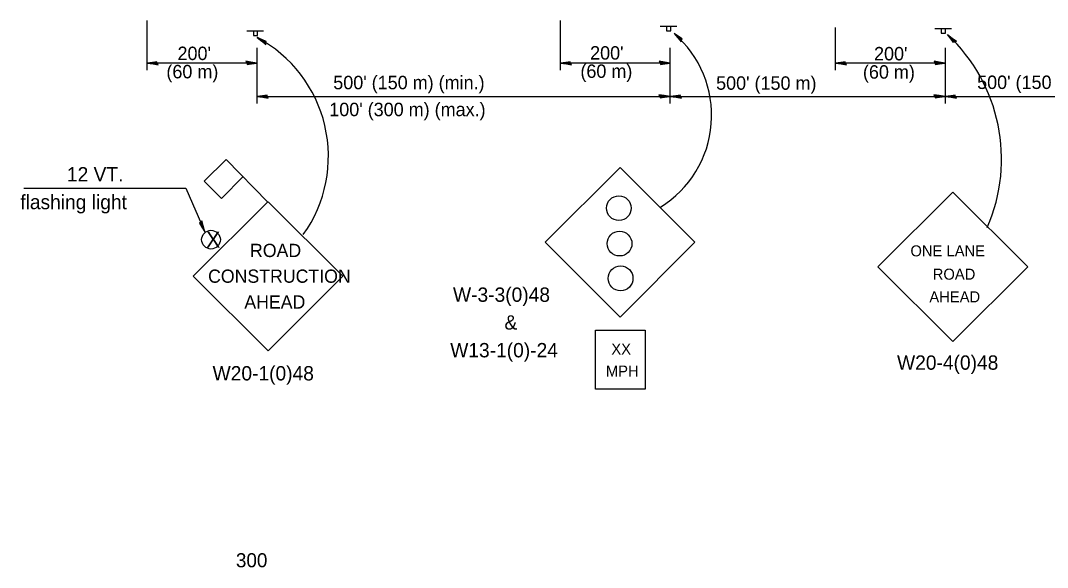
# Model space of a CAD drawing. Extents: x 52832 to 54215, y 64481 to 66497.
# Drawn here: x 52916.8 to 53075.7, y 66211.5 to 66296.3 of the extents above; entities that cross this region are included whole.
import ezdxf

# ---------------------------------------------------------------- set-up
doc = ezdxf.new("R2010")
doc.units = 0
for name, color, linetype in [('Design_EX_Roadway Dimensions', 7, 'Continuous'), ('Stage_Construction Traffic Control', 7, 'Continuous'), ('Topo_Advertising Sign', 7, 'Continuous')]:
    doc.layers.add(name, color=color, linetype=linetype)

msp = doc.modelspace()

# ---------------------------------------------------------------- linework, layer by layer
at = {"layer": 'Design_EX_Roadway Dimensions'}
for p, q in [((52936.35, 66288.58), (52936.35, 66296.28)), ((53000.31, 66288.58), (53000.31, 66296.28)), ((53042.85, 66288.58), (53042.85, 66295.19)), ((52953.33, 66292.04), (52953.33, 66283.4)), ((53017.29, 66283.4), (53017.29, 66292.04)), ((53059.83, 66292.04), (53059.83, 66283.4)), ((52953.33, 66289.69), (52936.35, 66289.69)), ((53017.29, 66289.69), (53000.31, 66289.69)), ((53059.83, 66289.69), (53042.85, 66289.69)), ((52953.33, 66284.51), (53017.29, 66284.51)), ((53017.29, 66284.51), (53059.83, 66284.51)), ((53059.83, 66284.51), (53092.46, 66284.51))]:
    msp.add_line(p, q, dxfattribs=at)
for points in [[(52937.92, 66289.67), (52937.86, 66289.9), (52937.2, 66289.8), (52936.35, 66289.69), (52937.26, 66289.57), (52938.06, 66289.43), (52937.92, 66289.67), (52937.85, 66289.82), (52936.92, 66289.69), (52937.93, 66289.51), (52937.78, 66289.71), (52937.36, 66289.69), (52937.77, 66289.62)], [(52951.76, 66289.71), (52951.82, 66289.48), (52952.48, 66289.58), (52953.33, 66289.69), (52952.42, 66289.82), (52951.62, 66289.96), (52951.76, 66289.71), (52951.83, 66289.56), (52952.76, 66289.69), (52951.75, 66289.87), (52951.9, 66289.67), (52952.32, 66289.7), (52951.92, 66289.76)], [(53001.87, 66289.67), (53001.82, 66289.9), (53001.16, 66289.8), (53000.31, 66289.69), (53001.22, 66289.57), (53002.01, 66289.43), (53001.87, 66289.67), (53001.81, 66289.82), (53000.88, 66289.69), (53001.89, 66289.51), (53001.74, 66289.71), (53001.32, 66289.69), (53001.72, 66289.62)], [(53015.72, 66289.71), (53015.78, 66289.48), (53016.44, 66289.58), (53017.29, 66289.69), (53016.38, 66289.82), (53015.58, 66289.96), (53015.72, 66289.71), (53015.79, 66289.56), (53016.72, 66289.69), (53015.71, 66289.87), (53015.86, 66289.67), (53016.28, 66289.7), (53015.87, 66289.76)], [(53044.41, 66289.67), (53044.36, 66289.9), (53043.7, 66289.8), (53042.85, 66289.69), (53043.76, 66289.57), (53044.55, 66289.43), (53044.41, 66289.67), (53044.34, 66289.82), (53043.42, 66289.69), (53044.43, 66289.51), (53044.28, 66289.71), (53043.86, 66289.69), (53044.26, 66289.62)], [(53058.26, 66289.71), (53058.32, 66289.48), (53058.98, 66289.58), (53059.83, 66289.69), (53058.92, 66289.82), (53058.12, 66289.96), (53058.26, 66289.71), (53058.33, 66289.56), (53059.26, 66289.69), (53058.25, 66289.87), (53058.4, 66289.67), (53058.82, 66289.7), (53058.41, 66289.76)], [(53015.67, 66284.53), (53015.73, 66284.29), (53016.41, 66284.39), (53017.29, 66284.51), (53016.35, 66284.64), (53015.53, 66284.78), (53015.67, 66284.53), (53015.74, 66284.37), (53016.7, 66284.51), (53015.66, 66284.69), (53015.81, 66284.49), (53016.25, 66284.51), (53015.83, 66284.58)], [(53058.22, 66284.53), (53058.27, 66284.29), (53058.96, 66284.39), (53059.83, 66284.51), (53058.9, 66284.64), (53058.07, 66284.78), (53058.22, 66284.53), (53058.29, 66284.37), (53059.24, 66284.51), (53058.2, 66284.69), (53058.35, 66284.49), (53058.79, 66284.51), (53058.37, 66284.58)], [(52954.95, 66284.48), (52954.9, 66284.73), (52954.21, 66284.62), (52953.33, 66284.51), (52954.27, 66284.38), (52955.09, 66284.23), (52954.95, 66284.48), (52954.88, 66284.64), (52953.92, 66284.51), (52954.97, 66284.32), (52954.81, 66284.53), (52954.37, 66284.5), (52954.79, 66284.44)], [(53018.91, 66284.48), (53018.85, 66284.73), (53018.17, 66284.62), (53017.29, 66284.51), (53018.23, 66284.38), (53019.05, 66284.23), (53018.91, 66284.48), (53018.83, 66284.64), (53017.88, 66284.51), (53018.92, 66284.32), (53018.77, 66284.53), (53018.33, 66284.5), (53018.75, 66284.44)], [(53061.45, 66284.48), (53061.4, 66284.73), (53060.71, 66284.62), (53059.83, 66284.51), (53060.77, 66284.38), (53061.6, 66284.23), (53061.45, 66284.48), (53061.38, 66284.64), (53060.43, 66284.51), (53061.47, 66284.32), (53061.31, 66284.53), (53060.88, 66284.5), (53061.3, 66284.44)]]:
    msp.add_lwpolyline(points, dxfattribs=at)
at = {"layer": 'Stage_Construction Traffic Control'}
for p, q in [((52917.26, 66270.32), (52942.32, 66270.32)), ((52942.32, 66270.32), (52945.29, 66263.54))]:
    msp.add_line(p, q, dxfattribs=at)
for points in [[(52954.72, 66292.81), (52954.79, 66293.04), (52954.18, 66293.3), (52953.39, 66293.64), (52954.1, 66293.07), (52954.71, 66292.53), (52954.72, 66292.81), (52954.74, 66292.98), (52953.88, 66293.35), (52954.65, 66292.67), (52954.63, 66292.92), (52954.25, 66293.12), (52954.57, 66292.85)], [(53019.04, 66293.22), (53019.15, 66293.43), (53018.59, 66293.79), (53017.88, 66294.27), (53018.48, 66293.58), (53018.99, 66292.95), (53019.04, 66293.22), (53019.09, 66293.38), (53018.31, 66293.89), (53018.95, 66293.09), (53018.97, 66293.34), (53018.63, 66293.6), (53018.9, 66293.28)], [(53061.33, 66293), (53061.13, 66292.87), (53060.74, 66293.41), (53060.22, 66294.1), (53060.94, 66293.54), (53061.6, 66293.07), (53061.33, 66293), (53061.17, 66292.94), (53060.62, 66293.69), (53061.45, 66293.09), (53061.21, 66293.06), (53060.93, 66293.38), (53061.26, 66293.14)], [(52951.19, 66272.12), (52947.84, 66268.71), (52945.18, 66271.37), (52948.56, 66274.75), (52955.03, 66268.12)], [(52954.96, 66268.12), (52943.46, 66256.65), (52955.08, 66245.09), (52966.65, 66256.65), (52955.1, 66268.2)], [(52944.66, 66265.03), (52944.46, 66264.88), (52944.83, 66264.29), (52945.29, 66263.54), (52945.03, 66264.45), (52944.83, 66265.26), (52944.66, 66265.03), (52944.54, 66264.9), (52945.05, 66264.08), (52944.8, 66265.11), (52944.67, 66264.88), (52944.87, 66264.49), (52944.76, 66264.9)]]:
    msp.add_lwpolyline(points, dxfattribs=at)
for points in [[(52997.93, 66261.93), (53009.52, 66273.53), (53021.11, 66261.93), (53009.52, 66250.34)], [(53049.43, 66258.12), (53061.03, 66269.71), (53072.62, 66258.12), (53061.03, 66246.53)], [(53013.39, 66248.33), (53013.39, 66239.19), (53005.71, 66239.19), (53005.71, 66248.33)]]:
    msp.add_lwpolyline(points, close=True, dxfattribs=at)
for centre, radius in [((53009.34, 66267.21), 1.92), ((52946.23, 66262.33), 1.45), ((53009.45, 66261.72), 1.92), ((53009.61, 66256.33), 1.92)]:
    msp.add_circle(centre, radius, dxfattribs=at)
for centre, radius, start, end in [((52943.51, 66275.24), 20.89, 324.5102, 61.7763), ((53006.98, 66281.59), 16.72, 301.727, 49.3019), ((53042.08, 66274.81), 26.48, 336.4502, 46.7607)]:
    msp.add_arc(centre, radius, start, end, dxfattribs=at)
at = {"layer": 'Topo_Advertising Sign'}
for p, q in [((52954.36, 66294.62), (52951.8, 66294.62)), ((53018.29, 66295.33), (53015.72, 66295.33)), ((53060.79, 66294.98), (53058.23, 66294.98))]:
    msp.add_line(p, q, dxfattribs=at)
for points in [[(52953.45, 66293.98), (52953.45, 66294.62), (52952.81, 66294.62), (52952.81, 66293.98)], [(53017.37, 66294.69), (53017.37, 66295.33), (53016.73, 66295.33), (53016.73, 66294.69)], [(53059.87, 66294.34), (53059.87, 66294.98), (53059.23, 66294.98), (53059.23, 66294.34)]]:
    msp.add_lwpolyline(points, close=True, dxfattribs=at)

# ---------------------------------------------------------------- texts
at = {"layer": 'Design_EX_Roadway Dimensions'}
for s, height, p in [("200'", 2.081, (52941.05, 66290.15)), (" 200'", 2.081, (53004.12, 66290.22)), ("200'", 2.081, (53048.83, 66290.1)), ('(60 m)', 2.081, (53003.39, 66287.39)), ('(60 m)', 2.081, (52939.33, 66287.32)), ('(60 m)', 2.081, (53047.11, 66287.27)), ("500' (150 m) (min.)", 2.081, (52965.15, 66285.63)), ("500' (150 m)", 2.081, (53024.39, 66285.55)), ("500' (150 m)", 2.081, (53064.78, 66285.67)), ("100' (300 m) (max.)", 2.081, (52964.53, 66281.46)), ('300', 2.182, (52950.09, 66211.58))]:
    msp.add_text(s, height=height, dxfattribs=at).set_placement(p)
at = {"layer": 'Stage_Construction Traffic Control'}
for s, height, p in [('12 VT.', 2.22, (52923.94, 66271.35)), ('flashing light', 2.2197, (52916.72, 66267.05)), ('X', 2.49, (52945.46, 66261.09)), ('ROAD', 2.049, (52952.27, 66259.64)), ('ONE LANE', 1.708, (53054.46, 66259.74)), ('ROAD', 1.707, (53057.91, 66256.13)), ('CONSTRUCTION', 2.0491, (52945.78, 66255.65)), ('W-3-3(0)48', 2.22, (52983.68, 66252.7)), ('AHEAD', 2.049, (52951.39, 66251.65)), ('AHEAD', 1.707, (53057.39, 66252.62)), ('&', 2.22, (52991.64, 66248.4)), ('W13-1(0)-24', 2.2197, (52983.25, 66244.1)), ('XX', 1.707, (53008.18, 66244.53)), ('W20-4(0)48', 2.22, (53052.39, 66242.18)), ('W20-1(0)48', 2.22, (52946.48, 66240.52)), ('MPH', 1.707, (53007.34, 66241.12))]:
    msp.add_text(s, height=height, dxfattribs=at).set_placement(p)

doc.saveas('drawing.dxf')
